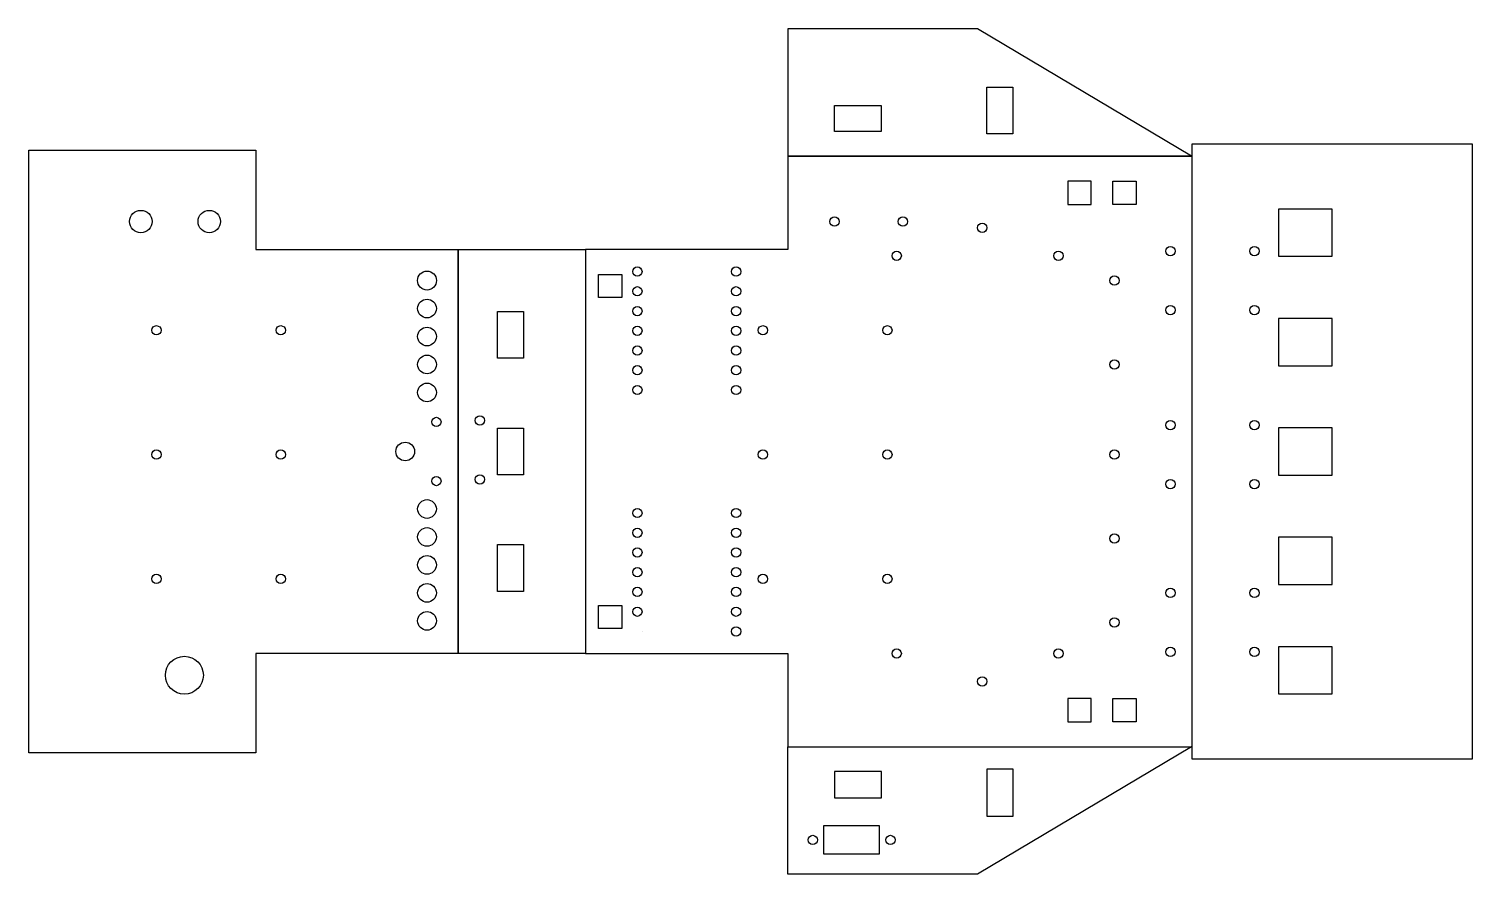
# Model space of a CAD drawing. Extents: x -179 to 285, y -40 to 232.
import ezdxf

# ---------------------------------------------------------------- set-up
doc = ezdxf.new("R2010")
doc.units = 0

# ---------------------------------------------------------------- blocks, each defined once
blk = doc.blocks.new('SKETCH004')
at = {"color": 7}
for points in [[(195, 1), (195, 191), (65, 191), (65, 161), (0, 161), (0, 31), (65, 31), (65, 1)], [(162.5, 183), (155, 183), (155, 175.5), (162.5, 175.5)], [(169.5, 183), (177, 183), (177, 175.5), (169.5, 175.5)], [(4.12, 153), (11.62, 153), (11.62, 145.5), (4.12, 145.5)], [(4.12, 46.5), (11.62, 46.5), (11.62, 39), (4.12, 39)], [(18.12, 38.11), (18.12, 38.11)], [(162.5, 16.5), (155, 16.5), (155, 9), (162.5, 9)], [(169.5, 16.5), (177, 16.5), (177, 9), (169.5, 9)]]:
    blk.add_lwpolyline(points, close=True, dxfattribs=at)
for centre in [(80, 170), (102, 170), (127.5, 168), (100, 159), (152, 159), (188, 160.5), (16.62, 153.89), (48.37, 153.89), (16.62, 147.54), (48.37, 147.54), (170, 151), (16.62, 141.19), (48.37, 141.19), (188, 141.5), (16.62, 134.84), (48.37, 134.84), (57, 135), (97, 135), (16.62, 128.49), (48.37, 128.49), (170, 124), (16.62, 122.14), (48.37, 122.14), (16.62, 115.79), (48.37, 115.79), (188, 104.5), (57, 95), (97, 95), (170, 95), (188, 85.5), (16.62, 76.21), (48.37, 76.21), (16.62, 69.86), (48.37, 69.86), (16.62, 63.51), (48.37, 63.51), (170, 68), (16.62, 57.16), (48.37, 57.16), (57, 55), (97, 55), (16.62, 50.81), (48.37, 50.81), (188, 50.5), (16.62, 44.46), (48.37, 44.46), (170, 41), (48.37, 38.11), (100, 31), (152, 31), (188, 31.5), (127.5, 22)]:
    blk.add_circle(centre, 1.5, dxfattribs=at)
blk = doc.blocks.new('SKETCH009')
at = {"color": 7}
for points in [[(194.78, 1), (126, -40), (65, -40), (65, 1)], [(80, -15.4), (95.1, -15.4), (95.1, -7), (80, -7)], [(129, -21.3), (137.4, -21.3), (137.4, -6.2), (129, -6.2)], [(76.5, -33.5), (94.5, -33.5), (94.5, -24.5), (76.5, -24.5)]]:
    blk.add_lwpolyline(points, close=True, dxfattribs=at)
for centre in [(73, -29), (98, -29)]:
    blk.add_circle(centre, 1.5, dxfattribs=at)
blk = doc.blocks.new('SKETCH010')
at = {"color": 7}
for points in [[(194.78, 191), (126, 232), (65, 232), (65, 191)], [(129, 213.2), (137.3, 213.2), (137.3, 198.2), (129, 198.2)], [(80, 207.3), (95, 207.3), (95, 199), (80, 199)]]:
    blk.add_lwpolyline(points, close=True, dxfattribs=at)
blk = doc.blocks.new('SKETCH015')
at = {"color": 7}
for points in [[(195, -3), (195, 195), (285, 195), (285, -3)], [(240, 158.8), (240, 174), (222.8, 174), (222.8, 158.8)], [(240, 123.6), (240, 138.8), (222.8, 138.8), (222.8, 123.6)], [(240, 88.4), (240, 103.6), (222.8, 103.6), (222.8, 88.4)], [(240, 53.2), (240, 68.4), (222.8, 68.4), (222.8, 53.2)], [(240, 18), (240, 33.2), (222.8, 33.2), (222.8, 18)]]:
    blk.add_lwpolyline(points, close=True, dxfattribs=at)
for centre in [(215, 160.5), (215, 141.5), (215, 104.5), (215, 85.5), (215, 50.5), (215, 31.5)]:
    blk.add_circle(centre, 1.5, dxfattribs=at)
blk = doc.blocks.new('SKETCH019')
at = {"color": 7}
for points in [[(0, 161), (0, 31), (-41, 31), (-41, 161)], [(-28.3, 126), (-28.3, 141), (-20, 141), (-20, 126)], [(-28.3, 88.45), (-28.3, 103.55), (-20, 103.55), (-20, 88.45)], [(-28.3, 51), (-28.3, 66.1), (-20, 66.1), (-20, 51)]]:
    blk.add_lwpolyline(points, close=True, dxfattribs=at)
for centre in [(-34, 106), (-34, 87)]:
    blk.add_circle(centre, 1.5, dxfattribs=at)
blk = doc.blocks.new('SKETCH028')
at = {"color": 7}
blk.add_lwpolyline([(-41, 31), (-106, 31), (-106, -1), (-179, -1), (-179, 193), (-106, 193), (-106, 161), (-41, 161)], close=True, dxfattribs=at)
for centre, radius in [((-143, 170), 3.6), ((-121, 170), 3.6), ((-51, 151), 3.05), ((-51, 142), 3.01), ((-138, 135), 1.5), ((-98, 135), 1.5), ((-51, 133), 3.01), ((-51, 124), 3.01), ((-51, 115), 3.01), ((-48, 105.5), 1.5), ((-58, 96), 3.01), ((-138, 95), 1.5), ((-98, 95), 1.5), ((-48, 86.5), 1.5), ((-51, 77.5), 3.01), ((-51, 68.5), 3.01), ((-51, 59.5), 3.01), ((-138, 55), 1.5), ((-98, 55), 1.5), ((-51, 50.5), 3.01), ((-51, 41.5), 3.01), ((-129, 24), 6.1)]:
    blk.add_circle(centre, radius, dxfattribs=at)

msp = doc.modelspace()

# ---------------------------------------------------------------- block references
for name in ['SKETCH010', 'SKETCH015', 'SKETCH028', 'SKETCH004', 'SKETCH019', 'SKETCH009']:
    msp.add_blockref(name, (0, 0))

doc.saveas('drawing.dxf')
